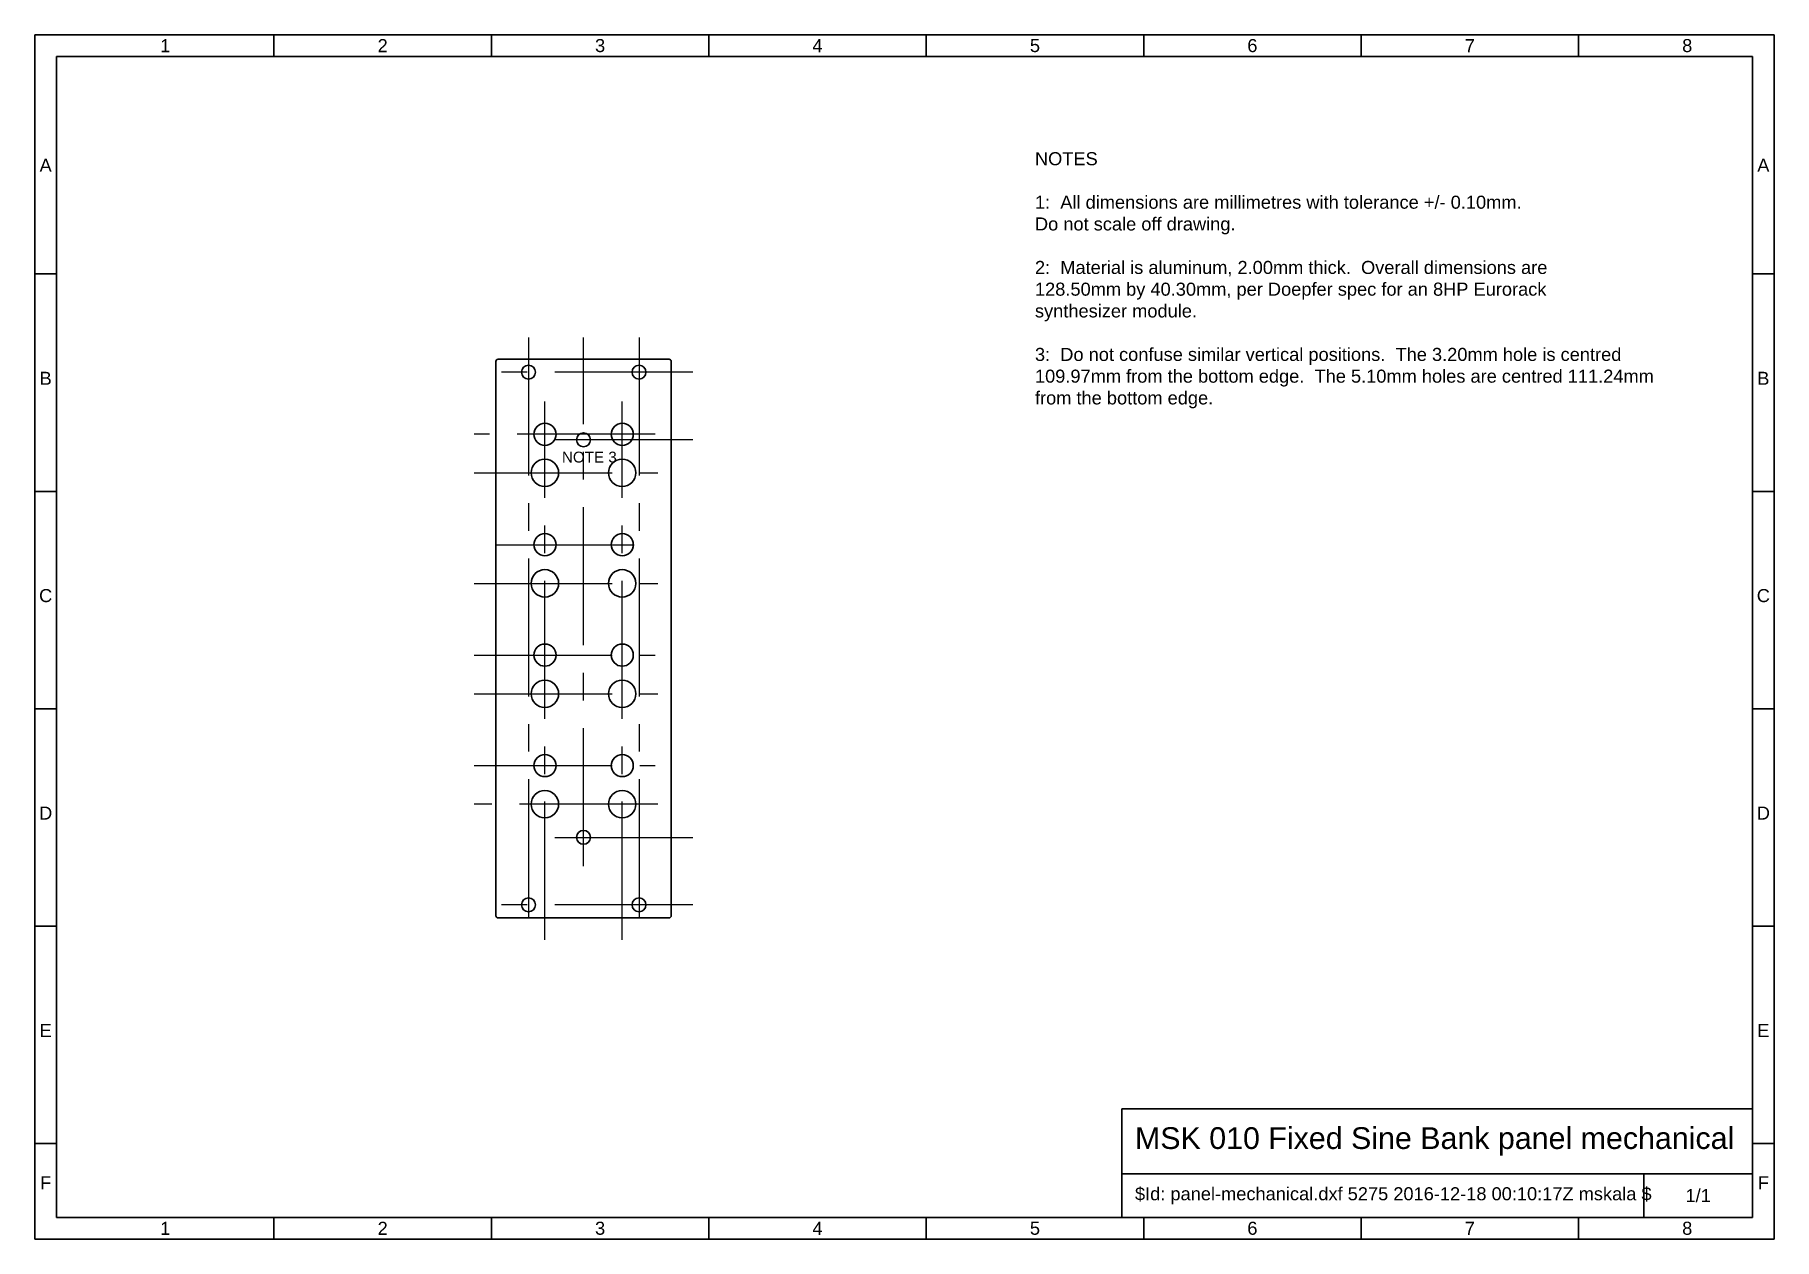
# Model space of a CAD drawing. Header units: millimetres. Extents: x 10 to 410, y 10 to 287.
import ezdxf

# ---------------------------------------------------------------- set-up
doc = ezdxf.new("R2010")
doc.units = ezdxf.units.MM
doc.linetypes.add('CENTER', pattern=[50.8, 31.75, -6.35, 6.35, -6.35])
for name, color, linetype, lineweight, true_color in [('centre lines', 14, 'CENTER', 25, 0x800000), ('frame', 5, 'Continuous', 35, 0x0000ff), ('holes', 7, 'Continuous', 35, 0x000000), ('notes', 94, 'Continuous', 25, 0x008000), ('outlines', 7, 'Continuous', 35, 0x000000)]:
    doc.layers.add(name, color=color, linetype=linetype, lineweight=lineweight, true_color=true_color)
doc.styles.add('textstyle0', font='')
doc.styles.add('textstyle1', font='')
doc.styles.add('textstyle10', font='')
doc.styles.add('textstyle11', font='')
doc.styles.add('textstyle12', font='')
doc.styles.add('textstyle13', font='')
doc.styles.add('textstyle14', font='')
doc.styles.add('textstyle15', font='')
doc.styles.add('textstyle16', font='')
doc.styles.add('textstyle17', font='')
doc.styles.add('textstyle18', font='')
doc.styles.add('textstyle19', font='')
doc.styles.add('textstyle2', font='')
doc.styles.add('textstyle20', font='')
doc.styles.add('textstyle21', font='')
doc.styles.add('textstyle22', font='')
doc.styles.add('textstyle23', font='')
doc.styles.add('textstyle24', font='')
doc.styles.add('textstyle25', font='')
doc.styles.add('textstyle26', font='')
doc.styles.add('textstyle27', font='')
doc.styles.add('textstyle28', font='')
doc.styles.add('textstyle29', font='')
doc.styles.add('textstyle3', font='')
doc.styles.add('textstyle30', font='')
doc.styles.add('textstyle31', font='')
doc.styles.add('textstyle32', font='')
doc.styles.add('textstyle4', font='')
doc.styles.add('textstyle5', font='')
doc.styles.add('textstyle6', font='')
doc.styles.add('textstyle7', font='')
doc.styles.add('textstyle8', font='')
doc.styles.add('textstyle9', font='')
doc.styles.get('textstyle0').set_extended_font_data('Nimbus Sans L')
doc.styles.get('textstyle1').set_extended_font_data('Nimbus Sans L')
doc.styles.get('textstyle10').set_extended_font_data('Nimbus Sans L')
doc.styles.get('textstyle11').set_extended_font_data('Nimbus Sans L')
doc.styles.get('textstyle12').set_extended_font_data('Nimbus Sans L')
doc.styles.get('textstyle13').set_extended_font_data('Nimbus Sans L')
doc.styles.get('textstyle14').set_extended_font_data('Nimbus Sans L')
doc.styles.get('textstyle15').set_extended_font_data('Nimbus Sans L')
doc.styles.get('textstyle16').set_extended_font_data('Nimbus Sans L')
doc.styles.get('textstyle17').set_extended_font_data('Nimbus Sans L')
doc.styles.get('textstyle18').set_extended_font_data('Nimbus Sans L')
doc.styles.get('textstyle19').set_extended_font_data('Nimbus Sans L')
doc.styles.get('textstyle2').set_extended_font_data('Nimbus Sans L')
doc.styles.get('textstyle20').set_extended_font_data('Nimbus Sans L')
doc.styles.get('textstyle21').set_extended_font_data('Nimbus Sans L')
doc.styles.get('textstyle22').set_extended_font_data('Nimbus Sans L')
doc.styles.get('textstyle23').set_extended_font_data('Nimbus Sans L')
doc.styles.get('textstyle24').set_extended_font_data('Nimbus Sans L')
doc.styles.get('textstyle25').set_extended_font_data('Nimbus Sans L')
doc.styles.get('textstyle26').set_extended_font_data('Nimbus Sans L')
doc.styles.get('textstyle27').set_extended_font_data('Nimbus Sans L')
doc.styles.get('textstyle28').set_extended_font_data('Nimbus Sans L')
doc.styles.get('textstyle29').set_extended_font_data('Liberation Sans')
doc.styles.get('textstyle3').set_extended_font_data('Nimbus Sans L')
doc.styles.get('textstyle30').set_extended_font_data('Nimbus Sans L')
doc.styles.get('textstyle31').set_extended_font_data('Nimbus Sans L')
doc.styles.get('textstyle32').set_extended_font_data('Liberation Sans')
doc.styles.get('textstyle4').set_extended_font_data('Nimbus Sans L')
doc.styles.get('textstyle5').set_extended_font_data('Nimbus Sans L')
doc.styles.get('textstyle6').set_extended_font_data('Nimbus Sans L')
doc.styles.get('textstyle7').set_extended_font_data('Nimbus Sans L')
doc.styles.get('textstyle8').set_extended_font_data('Nimbus Sans L')
doc.styles.get('textstyle9').set_extended_font_data('Nimbus Sans L')

msp = doc.modelspace()

# ---------------------------------------------------------------- linework, layer by layer
at = {"layer": 'centre lines'}
for p, q in [((123.55, 217.39), (123.55, 80.7)), ((136.2, 95.82), (136.2, 217.39)), ((148.95, 217.39), (148.95, 80.7)), ((161.35, 209.39), (117.36, 209.39)), ((127.31, 78.89), (127.31, 202.68)), ((145.09, 78.89), (145.09, 202.68)), ((152.64, 195.13), (111.05, 195.13)), ((161.35, 193.86), (129.6, 193.86)), ((111.05, 186.24), (153.24, 186.24)), ((116.05, 169.73), (152.64, 169.73)), ((111.05, 160.84), (153.24, 160.84)), ((111.05, 144.33), (152.64, 144.33)), ((111.05, 135.44), (153.24, 135.44)), ((111.05, 118.93), (152.64, 118.93)), ((153.24, 110.04), (111.05, 110.04)), ((129.6, 102.42), (161.35, 102.42)), ((161.35, 86.89), (117.36, 86.89))]:
    msp.add_line(p, q, dxfattribs=at)
at = {"layer": 'frame'}
for p, q in [((10, 287), (10, 10)), ((410, 287), (10, 287)), ((65, 287), (65, 282)), ((115, 287), (115, 282)), ((165, 287), (165, 282)), ((215, 287), (215, 282)), ((265, 287), (265, 282)), ((315, 287), (315, 282)), ((365, 287), (365, 282)), ((410, 10), (410, 287)), ((15, 282), (15, 15)), ((405, 282), (15, 282)), ((405, 15), (405, 282)), ((15, 232), (10, 232)), ((410, 232), (405, 232)), ((15, 182), (10, 182)), ((410, 182), (405, 182)), ((15, 132), (10, 132)), ((410, 132), (405, 132)), ((15, 82), (10, 82)), ((410, 82), (405, 82)), ((260, 40), (405, 40)), ((260, 25), (260, 40)), ((15, 32), (10, 32)), ((410, 32), (405, 32)), ((260, 25), (405, 25)), ((260, 15), (260, 25)), ((380, 15), (380, 25)), ((15, 15), (405, 15)), ((65, 15), (65, 10)), ((115, 15), (115, 10)), ((165, 15), (165, 10)), ((215, 15), (215, 10)), ((265, 15), (265, 10)), ((315, 15), (315, 10)), ((365, 15), (365, 10)), ((10, 10), (410, 10))]:
    msp.add_line(p, q, dxfattribs=at)
at = {"layer": 'holes'}
for centre, radius in [((123.55, 209.39), 1.6), ((148.95, 209.39), 1.6), ((127.31, 195.13), 2.55), ((145.09, 195.13), 2.55), ((136.2, 193.86), 1.6), ((127.31, 186.24), 3.15), ((145.09, 186.24), 3.15), ((127.31, 169.73), 2.55), ((145.09, 169.73), 2.55), ((127.31, 160.84), 3.15), ((145.09, 160.84), 3.15), ((127.31, 144.33), 2.55), ((145.09, 144.33), 2.55), ((127.31, 135.44), 3.15), ((145.09, 135.44), 3.15), ((127.31, 118.93), 2.55), ((145.09, 118.93), 2.55), ((127.31, 110.04), 3.15), ((145.09, 110.04), 3.15), ((136.2, 102.42), 1.6), ((123.55, 86.89), 1.6), ((148.95, 86.89), 1.6)]:
    msp.add_circle(centre, radius, dxfattribs=at)
at = {"layer": 'outlines'}
for p, q in [((116.55, 212.39), (155.85, 212.39)), ((116.05, 84.39), (116.05, 211.89)), ((156.35, 211.89), (156.35, 84.39)), ((116.55, 83.89), (155.85, 83.89))]:
    msp.add_line(p, q, dxfattribs=at)
for centre, start, end in [((116.55, 211.89), 90, 180), ((155.85, 211.89), 0, 90), ((116.55, 84.39), 180, 270), ((155.85, 84.39), 270, 0)]:
    msp.add_arc(centre, 0.5, start, end, dxfattribs=at)

# ---------------------------------------------------------------- texts
at = {"layer": 'frame'}
for s, insert, char_height, attachment_point, style in [('1', (40, 284.5), 3, 5, 'textstyle17'), ('2', (90, 284.5), 3, 5, 'textstyle15'), ('3', (140, 284.5), 3, 5, 'textstyle13'), ('4', (190, 284.5), 3, 5, 'textstyle11'), ('5', (240, 284.5), 3, 5, 'textstyle9'), ('6', (290, 284.5), 3, 5, 'textstyle7'), ('7', (340, 284.5), 3, 5, 'textstyle5'), ('8', (390, 284.5), 3, 5, 'textstyle3'), ('A', (12.5, 257), 3, 5, 'textstyle30'), ('A', (407.5, 257), 3, 5, 'textstyle31'), ('B', (12.5, 208), 3, 5, 'textstyle27'), ('B', (407.5, 208), 3, 5, 'textstyle28'), ('C', (12.5, 158), 3, 5, 'textstyle25'), ('C', (407.5, 158), 3, 5, 'textstyle26'), ('D', (12.5, 108), 3, 5, 'textstyle23'), ('D', (407.5, 108), 3, 5, 'textstyle24'), ('E', (12.5, 58), 3, 5, 'textstyle21'), ('E', (407.5, 58), 3, 5, 'textstyle22'), ('MSK 010 Fixed Sine Bank panel mechanical', (263, 32.5), 5, 4, 'textstyle1'), ('F', (12.5, 23), 3, 5, 'textstyle19'), ('F', (407.5, 23), 3, 5, 'textstyle20'), ('$Id: panel-mechanical.dxf 5275 2016-12-18 00:10:17Z mskala $', (263, 20), 3, 4, 'textstyle2'), ('1/1', (392.5, 20), 3, 5, 'textstyle0'), ('1', (40, 12.5), 3, 5, 'textstyle18'), ('2', (90, 12.5), 3, 5, 'textstyle16'), ('3', (140, 12.5), 3, 5, 'textstyle14'), ('4', (190, 12.5), 3, 5, 'textstyle12'), ('5', (240, 12.5), 3, 5, 'textstyle10'), ('6', (290, 12.5), 3, 5, 'textstyle8'), ('7', (340, 12.5), 3, 5, 'textstyle6'), ('8', (390, 12.5), 3, 5, 'textstyle4')]:
    msp.add_mtext(s, dxfattribs=dict(at, insert=insert, char_height=char_height, attachment_point=attachment_point, style=style))
at = {"layer": 'notes', "char_height": 1}
for s, insert, attachment_point, style in [('\\H3;NOTES\\P\\P1:  All dimensions are millimetres with tolerance +/- 0.10mm.\\PDo not scale off drawing.\\P\\P2:  Material is aluminum, 2.00mm thick.  Overall dimensions are\\P128.50mm by 40.30mm, per Doepfer spec for an 8HP Eurorack\\Psynthesizer module.\\P\\P3:  Do not confuse similar vertical positions.  The 3.20mm hole is centred\\P109.97mm from the bottom edge.  The 5.10mm holes are centred 111.24mm\\Pfrom the bottom edge.', (240, 260), 1, 'textstyle32'), ('\\H2.5;NOTE 3', (137.53, 189.86), 5, 'textstyle29')]:
    msp.add_mtext(s, dxfattribs=dict(at, insert=insert, attachment_point=attachment_point, style=style))

doc.saveas('drawing.dxf')
